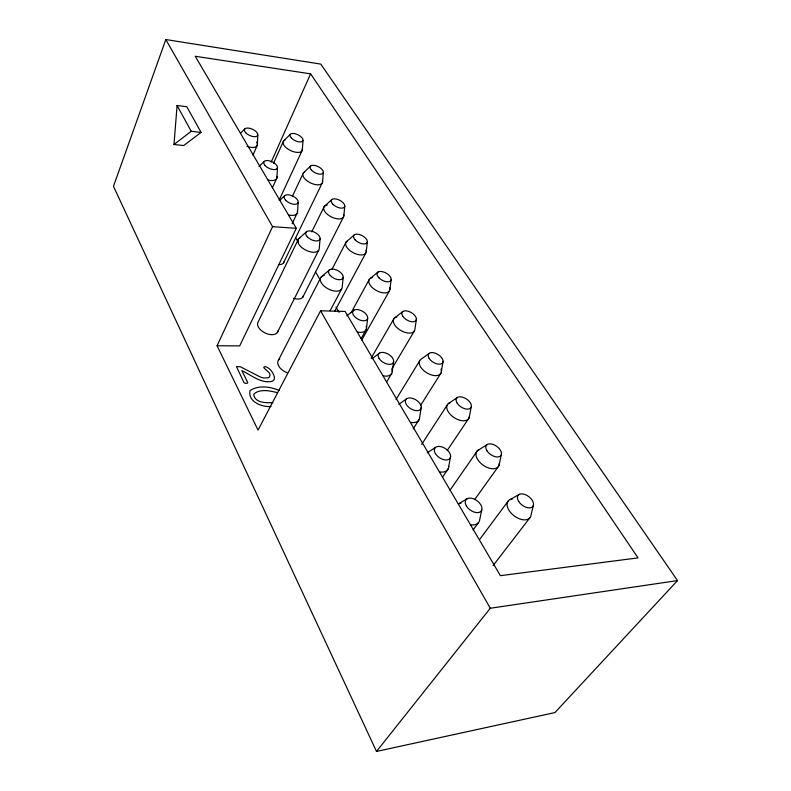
<?xml version="1.0" encoding="UTF-8"?>
<svg xmlns="http://www.w3.org/2000/svg" width="791" height="791" viewBox="0 0 791 791"><rect width="100%" height="100%" fill="white"/><g stroke="black" fill="none" stroke-linecap="round" stroke-linejoin="round"><path stroke-width="1.19" d="M257.797 135.132L257.362 145.069L252.962 155.214M277.453 167.87L276.899 177.876L272.331 187.932M297.485 212.453L298.187 202.377M302.993 140.383L302.32 150.063L279.134 200.192M174 144.506L177.075 105.5L186.805 106.726L201.092 132.413L183.69 145.544L174 144.506L191.224 131.286L201.092 132.413M322.54 182.217L323.341 172.468M320.068 238.803L319.218 248.938A11.598 6.101 26.7 0 1 304.772 249.6A11.598 6.101 26.7 0 1 299.868 237.873M343.818 216.052L344.767 206.243M343.195 277.315L342.177 287.489A11.914 6.457 27.7 0 1 326.228 287.736A11.914 6.457 27.7 0 1 324.201 275.416M366.243 251.706L367.35 241.848M366.48 328.305L367.686 318.091M389.914 289.338L391.199 279.441M392.247 371.572L393.661 361.339M416.402 319.178L414.919 329.105A11.944 6.476 30.1 0 1 399.643 329.758A11.944 6.476 30.1 0 1 396.746 316.924M421.267 407.296L419.616 417.519A13.061 7.702 31.9 0 1 410.578 422.394M441.398 371.216L443.098 361.269M450.643 456.219L448.319 468.628L442.782 476.765M471.179 407.217L469.132 417.826L447.182 450.534M481.759 510.007L479.435 520.962A14.07 8.671 36.1 0 1 470.764 524.789M499.012 465.415L501.306 454.766M533.391 505.4L530.81 516.058A13.724 8.108 37 0 1 512.261 514.249A13.724 8.108 37 0 1 512.608 498.933M165.813 39.55L113.469 186.31L376.496 751.45L554.956 712.562L677.531 580.574L320.78 64.101L165.813 39.55L272.569 226.671L217.07 345.756L258.034 430.106L320.563 310.794L345.133 311.427L500.396 575.68L638.03 557.882L310.616 73.85L195.209 56.26L296.299 228.312L239.683 345.904L217.07 345.756M271.135 162.175L310.616 73.85M273.459 163.381L283.03 142.044M292.373 196.346L302.824 174.089M292.097 223.774L296.852 213.807M283.485 262.978L321.977 183.453M311.763 231.822L324.221 206.51L331.567 199.816M277.325 332.546L318.605 250.401M302.765 297.198L343.284 217.387M278.442 360.123L320.938 277.265M332.072 269.177L346.151 241.967L353.824 235.283M330.114 310.725L341.593 289.081M334.573 311.545L365.739 253.15M351.115 312.742L369.298 279.381M361.131 338.568L365.926 330.025M361.784 340.041L389.439 290.89M371.117 358.244L393.76 318.931M391.911 368.754L414.484 330.786M386.71 381.865L391.733 373.441M396.004 399.554L419.665 360.805M420.693 405.239L441.002 373.026M413.218 428.87L419.151 419.556M421.692 444.384L447.123 405.2M450.059 490.173L477.408 450.712L486.732 444.868M474.907 499.25L497.944 467.105M473.147 529.881L478.248 522.91M479.692 539.413L508.425 500.743M493.159 565.516L529.782 517.927M376.496 751.45L490.272 608.249L677.531 580.574M240.691 133.106L244.874 128.804M283.653 140.907L290.416 134.213M258.983 166.575L264.214 161.404M303.418 172.873L310.468 166.169M279.757 200.37L284.602 195.773M306.127 232.06L298.533 238.931L258.321 321.64A10.995 6.437 26.4 0 0 265.203 333.031A10.995 6.437 26.4 0 0 277.977 330.994M322.263 276.099L329.768 269.642M370.495 278.244L378.108 271.966M346.853 315.846L353.854 310.171M394.946 317.675L402.935 311.476M372.037 358.748L379.403 353.172M429.216 353.32L420.822 359.43A12.31 6.852 31.5 0 0 428.712 373.886A12.31 6.852 31.5 0 0 441.042 369.11M398.783 404.32L406.554 398.852M448.26 403.687L457.099 397.705M427.249 452.808L435.445 447.479M467.58 498.488L458.464 503.867A14.07 8.671 36.1 0 1 461.024 503.274M510.225 499.507L519.479 494.256M272.855 402.56C266.122 403.034 254.702 403.034 253.693 394.304C259.201 388.569 269.978 390.695 277.137 392.643M271.016 406.505C261.94 407.325 247.662 401.68 249.996 390.695C258.093 384.881 270.384 386.601 279.124 390.457M272.569 226.671L296.299 228.312M295.597 237.715L298.078 241.977M315.49 271.847L319.841 279.312M336.007 307.037L339.112 312.376M320.563 310.794L490.272 608.249M177.075 105.5L191.224 131.286M302.251 148.649A10.501 4.944 25.7 0 1 290.376 150.458A10.501 4.944 25.7 0 1 284.879 140.126M256.689 142.004A10.787 5.161 24.6 0 1 246.911 146.365M284.088 261.663A10.214 5.547 25.9 0 1 278.412 264.639M322.431 180.704A10.748 5.211 26.3 0 1 310.458 182.899A10.748 5.211 26.3 0 1 304.644 172.013M276.87 176.334A11.044 5.448 25.2 0 1 268.139 180.041M303.349 295.785A10.451 5.834 26.8 0 1 293.52 298.286M343.67 214.44A11.005 5.497 27 0 1 337.273 218.85A11.005 5.497 27 0 1 324.992 211.85A11.005 5.497 27 0 1 327.217 205.057M297.416 210.811A11.311 5.764 25.9 0 1 288.666 214.954M366.045 249.986A11.292 5.804 27.9 0 1 353.903 253.071A11.292 5.804 27.9 0 1 347.368 240.929M389.666 287.499A11.598 6.13 29 0 1 383.358 292.868A11.598 6.13 29 0 1 370.386 285.452A11.598 6.13 29 0 1 372.294 277.572M287.024 372.699A11.272 6.803 27.5 0 1 278.561 365.788A11.272 6.803 27.5 0 1 279.777 358.867M499.299 463.279A13.19 7.663 34.9 0 1 483.469 465.395A13.19 7.663 34.9 0 1 479.208 449.604M448.734 466.423A13.536 8.167 33.9 0 1 439.697 471.93M469.478 415.858A12.725 7.248 33.1 0 1 453.826 417.43A12.725 7.248 33.1 0 1 450.069 402.718M391.98 369.407A12.636 7.257 30.3 0 1 383.23 375.863M366.263 326.288A12.261 6.842 28.9 0 1 357.502 332.072M274.457 377.376L274.358 378.741A8.701 5.349 26.9 0 1 271.936 381.341C260.872 383.714 251.241 375.013 241.858 370.623L247.751 382.547L247.089 383.348L245.437 383.368L243.964 382.617L236.469 366.589L240.276 366.708L260.664 377.208L263.858 377.999L268.198 377.841L269.464 376.951L269.889 375.507C271.471 371.908 259.181 366.757 265.677 366.688C270.127 368.161 273.498 372.887 274.457 377.376M245.734 132.789A7.267 3.431 24.6 0 0 257.342 135.904A7.267 3.431 24.6 0 0 250.213 128.409A7.267 3.431 24.6 0 0 245.734 132.789M291.444 138.128A7.07 3.283 25.7 0 0 302.607 141.144A7.07 3.283 25.7 0 0 295.458 133.808A7.07 3.283 25.7 0 0 291.444 138.128M466.423 506.013A9.492 5.784 36 0 0 480.968 511.293A9.492 5.784 36 0 0 473.394 498.745A9.492 5.784 36 0 0 466.423 506.013M518.728 501.504A9.255 5.408 36.8 0 0 532.699 506.645A9.255 5.408 36.8 0 0 524.977 494.504A9.255 5.408 36.8 0 0 518.728 501.504M265.183 165.635A7.435 3.629 25.2 0 0 277.018 168.701A7.435 3.629 25.2 0 0 269.612 160.87A7.435 3.629 25.2 0 0 265.183 165.635M311.605 170.312A7.238 3.461 26.3 0 0 322.965 173.288A7.238 3.461 26.3 0 0 315.55 165.626A7.238 3.461 26.3 0 0 311.605 170.312M285.689 200.271A7.623 3.836 25.9 0 0 297.752 203.277A7.623 3.836 25.9 0 0 290.06 195.07A7.623 3.836 25.9 0 0 285.689 200.271M332.833 204.216A7.416 3.658 27.1 0 0 344.411 207.133A7.416 3.658 27.1 0 0 336.699 199.114A7.416 3.658 27.1 0 0 332.833 204.216M307.343 236.845A7.821 4.054 26.7 0 0 319.653 239.782A7.821 4.054 26.7 0 0 311.644 231.18A7.821 4.054 26.7 0 0 307.343 236.845M355.208 239.96A7.603 3.856 27.9 0 0 367.014 242.807A7.603 3.856 27.9 0 0 358.995 234.413A7.603 3.856 27.9 0 0 355.208 239.96M330.243 275.525A8.029 4.301 27.7 0 0 342.8 278.373A8.029 4.301 27.7 0 0 334.455 269.345A8.029 4.301 27.7 0 0 330.243 275.525M378.849 277.71A7.811 4.084 28.9 0 0 390.883 280.479A7.811 4.084 28.9 0 0 382.518 271.669A7.811 4.084 28.9 0 0 378.849 277.71M435.416 453.619A9.126 5.448 33.8 0 0 449.555 458.859A9.126 5.448 33.8 0 0 442.476 447.103A9.126 5.448 33.8 0 0 435.416 453.619M486.989 450.801A8.899 5.112 34.8 0 0 500.594 455.903A8.899 5.112 34.8 0 0 493.347 444.512A8.899 5.112 34.8 0 0 486.989 450.801M406.347 404.517A8.8 5.132 31.9 0 0 420.12 409.708A8.8 5.132 31.9 0 0 413.475 398.674A8.8 5.132 31.9 0 0 406.347 404.517M457.188 403.192A8.582 4.825 33 0 0 470.447 408.245A8.582 4.825 33 0 0 463.635 397.537A8.582 4.825 33 0 0 457.188 403.192M379.057 358.402A8.523 4.835 30.3 0 0 392.474 363.544A8.523 4.835 30.3 0 0 386.226 353.172A8.523 4.835 30.3 0 0 379.057 358.402M429.147 358.412A8.296 4.568 31.5 0 0 442.08 363.405A8.296 4.568 31.5 0 0 435.663 353.32A8.296 4.568 31.5 0 0 429.147 358.412M354.497 316.489A8.266 4.558 28.9 0 0 367.321 319.238A8.266 4.558 28.9 0 0 358.6 309.736A8.266 4.558 28.9 0 0 354.497 316.489M402.728 316.202A8.048 4.311 30.1 0 0 415.344 321.146A8.048 4.311 30.1 0 0 409.283 311.624A8.048 4.311 30.1 0 0 402.728 316.202"/></g></svg>
